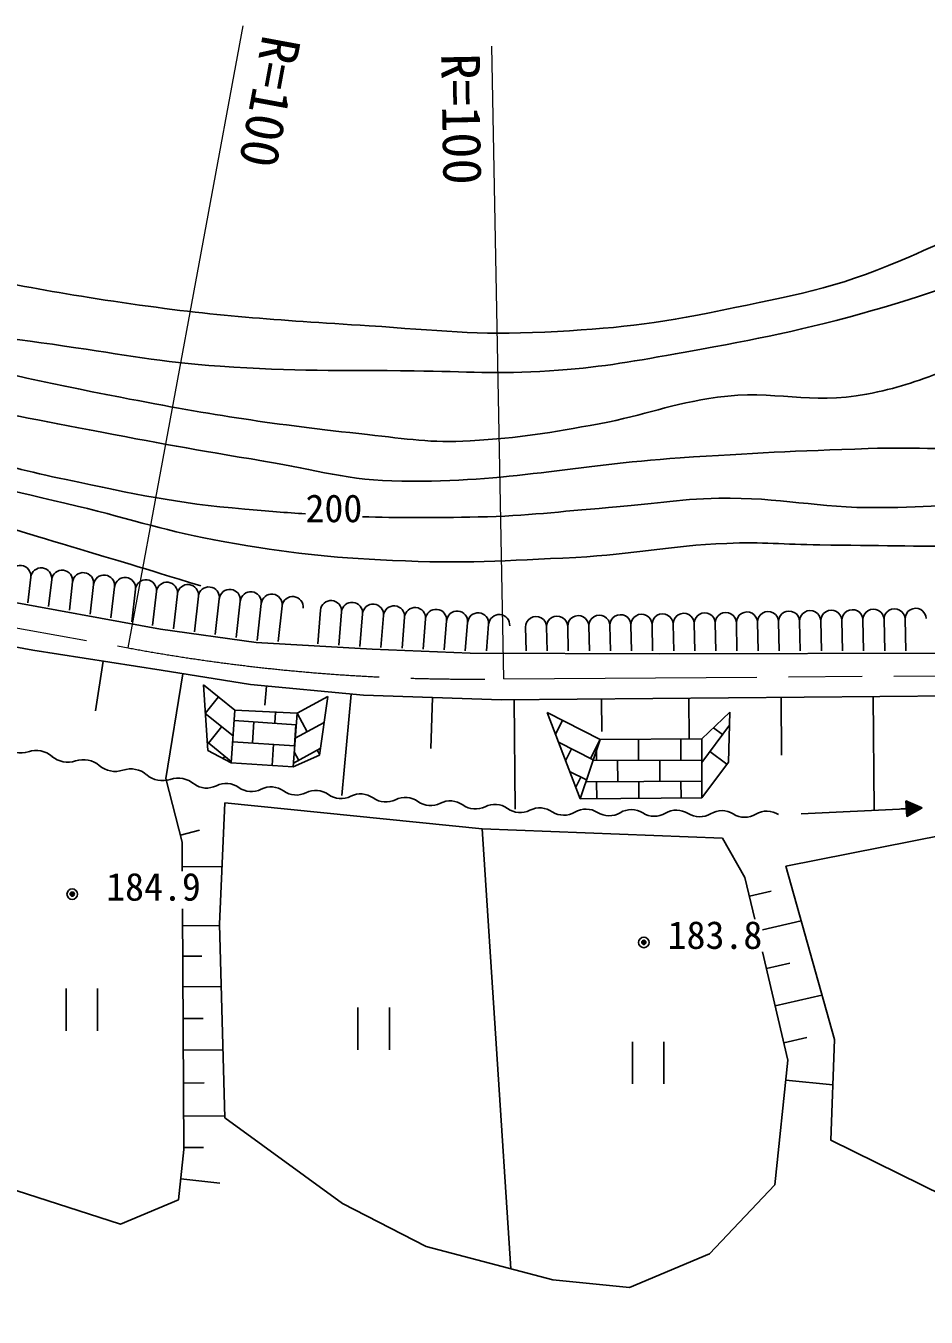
# Model space of a CAD drawing. Units: millimetres, scale not verified. Extents: x 40000 to 680000, y 20000 to 380000.
# Drawn here: x 397884 to 440571, y 252656 to 313896 of the extents above; entities that cross this region are included whole.
import ezdxf
from ezdxf.enums import TextEntityAlignment as Align

# ---------------------------------------------------------------- set-up
doc = ezdxf.new("R2010")
doc.units = ezdxf.units.MM
doc.header["$LTSCALE"] = 1000
doc.header["$PDMODE"] = 32
doc.header["$PDSIZE"] = 500
doc.linetypes.add('CHAIN', pattern=[18.5, 12, -1.5, 3.5, -1.5])
for name, color, linetype, lineweight in [('M-BGD', 7, 'Continuous', 25), ('M-BMK', 2, 'CHAIN', 13), ('M-STR-HTXT', 7, 'Continuous', 13)]:
    doc.layers.add(name, color=color, linetype=linetype, lineweight=lineweight)
doc.styles.add('ＭＳ ゴシック', font='')
doc.styles.get('ＭＳ ゴシック').set_extended_font_data('MS Gothic')

msp = doc.modelspace()

# ---------------------------------------------------------------- linework, layer by layer
at = {"layer": 'M-BGD'}
for p, q in [((377850, 290108), (404261, 285289)), ((398215, 284289), (375123, 288517)), ((398116, 287749), (397978, 286537)), ((399109, 287636), (398964, 286357)), ((400103, 287523), (399949, 286177)), ((401097, 287409), (400935, 285997)), ((402090, 287296), (401921, 285817)), ((403084, 287183), (402907, 285637)), ((404077, 287069), (403893, 285458)), ((405071, 286956), (404882, 285303)), ((406064, 286843), (405873, 285164)), ((407058, 286729), (406864, 285026)), ((408051, 286616), (407854, 284887)), ((409045, 286503), (408845, 284750)), ((410039, 286389), (409845, 284693)), ((411855, 286182), (411722, 284584)), ((412852, 286099), (412721, 284526)), ((413848, 286016), (413719, 284469)), ((414845, 285933), (414719, 284418)), ((415841, 285850), (415719, 284379)), ((416838, 285767), (416719, 284340)), ((417834, 285684), (417719, 284301)), ((418831, 285601), (418719, 284261)), ((419828, 285518), (419722, 284252)), ((422576, 285394), (422600, 284253)), ((423575, 285415), (423601, 284253)), ((424575, 285437), (424601, 284253)), ((425575, 285459), (425601, 284253)), ((426575, 285480), (426601, 284253)), ((427574, 285502), (427601, 284253)), ((428574, 285524), (428602, 284253)), ((429574, 285545), (429602, 284253)), ((430574, 285567), (430602, 284253)), ((431573, 285589), (431602, 284253)), ((432573, 285610), (432603, 284253)), ((433573, 285632), (433603, 284253)), ((434573, 285654), (434603, 284253)), ((435572, 285675), (435603, 284253)), ((436572, 285697), (436604, 284253)), ((437572, 285719), (437604, 284253)), ((438572, 285740), (438604, 284253)), ((439572, 285762), (439604, 284253)), ((404261, 285289), (408806, 284653)), ((421576, 285372), (421600, 284253)), ((404306, 283334), (398215, 284289)), ((408806, 284653), (414307, 284334)), ((414307, 284334), (418943, 284153)), ((401555, 283766), (401186, 281412)), ((418943, 284153), (427944, 284107)), ((427944, 284107), (448036, 284153)), ((408534, 282653), (404306, 283334)), ((405321, 283171), (404519, 278202)), ((406301, 282646), (407797, 281443)), ((406506, 279522), (406301, 282646)), ((406301, 282646), (407797, 281443)), ((413898, 282153), (408534, 282653)), ((409302, 282581), (409217, 281672)), ((406391, 281290), (407018, 282070)), ((410746, 281297), (412198, 282089)), ((412198, 282089), (410746, 281297)), ((412198, 282089), (411802, 279316)), ((413310, 282207), (412862, 277396)), ((420443, 281925), (413898, 282153)), ((417172, 282039), (417088, 279624)), ((444990, 282153), (420443, 281925)), ((421036, 281931), (421084, 276754)), ((425177, 281969), (425191, 280429)), ((429318, 282007), (429336, 280075)), ((433690, 282048), (433715, 279316)), ((438061, 282088), (438111, 276714)), ((406390, 281292), (407712, 280229)), ((407797, 281443), (407621, 278950)), ((407797, 281443), (410746, 281297)), ((409687, 280819), (409721, 281348)), ((410746, 281297), (410555, 278759)), ((410746, 281297), (411225, 280419)), ((422599, 281326), (425107, 280050)), ((424168, 277233), (422599, 281326)), ((422599, 281326), (425107, 280050)), ((429933, 280079), (431268, 281355)), ((431268, 281355), (431195, 278979)), ((406544, 279885), (407171, 280664)), ((407762, 280945), (410705, 280753)), ((408624, 279886), (408689, 280884)), ((410620, 279757), (410685, 280755)), ((412022, 280853), (410657, 280109)), ((422991, 280302), (423324, 280957)), ((431249, 280731), (429933, 278956)), ((430483, 280604), (430917, 280283)), ((406479, 279937), (407626, 279015)), ((407692, 279947), (410630, 279756)), ((423133, 279932), (424787, 279090)), ((424168, 277233), (425107, 280050)), ((424654, 279158), (425107, 280050)), ((425107, 280050), (429933, 280079)), ((425107, 280050), (429933, 280079)), ((426939, 279061), (426933, 280061)), ((428939, 279073), (428933, 280073)), ((429933, 280079), (429933, 277277)), ((407621, 278950), (406506, 279522)), ((407235, 279148), (407323, 279258)), ((409557, 278824), (409622, 279822)), ((411802, 279316), (410555, 278759)), ((411845, 279618), (410567, 278921)), ((410608, 279461), (410826, 279062)), ((411703, 279541), (411807, 279351)), ((423474, 279044), (423762, 279612)), ((424939, 279049), (424936, 279538)), ((430321, 279479), (431124, 278884)), ((410555, 278759), (407621, 278950)), ((407621, 278950), (410555, 278759)), ((424773, 279048), (429933, 279079)), ((425945, 278055), (425939, 279055)), ((427945, 278067), (427939, 279067)), ((431195, 278979), (429933, 277277)), ((431195, 278979), (429933, 277277)), ((404519, 278202), (405293, 275189)), ((423668, 278538), (424467, 278131)), ((423956, 277787), (424200, 278267)), ((424439, 278046), (429933, 278079)), ((424950, 277239), (424945, 278049)), ((426950, 277254), (426945, 278061)), ((428950, 277270), (428945, 278073)), ((429933, 277277), (424168, 277233)), ((440380, 276805), (439613, 277143)), ((439613, 277143), (439649, 276394)), ((439614, 277118), (439664, 277121)), ((439615, 277093), (439715, 277098)), ((439616, 277068), (439766, 277076)), ((439618, 277043), (439817, 277053)), ((439619, 277019), (439868, 277031)), ((439620, 276994), (439920, 277008)), ((439621, 276969), (439971, 276986)), ((439622, 276944), (440022, 276963)), ((439624, 276919), (440073, 276941)), ((439625, 276894), (440124, 276918)), ((439626, 276869), (440175, 276895)), ((439627, 276844), (440227, 276873)), ((439628, 276819), (440278, 276850)), ((439630, 276794), (440329, 276828)), ((439631, 276769), (440380, 276805)), ((439649, 276394), (440380, 276805)), ((434637, 276525), (439631, 276769)), ((439381, 276757), (439631, 276769)), ((439632, 276744), (440331, 276778)), ((439633, 276719), (440283, 276751)), ((439635, 276694), (440234, 276723)), ((439636, 276669), (440185, 276696)), ((439637, 276644), (440136, 276668)), ((439638, 276619), (440088, 276641)), ((439639, 276594), (440039, 276613)), ((439641, 276569), (439990, 276586)), ((439642, 276544), (439942, 276559)), ((439643, 276519), (439893, 276531)), ((439644, 276494), (439844, 276504)), ((439646, 276469), (439795, 276476)), ((439647, 276444), (439747, 276449)), ((439648, 276419), (439698, 276422)), ((405210, 275513), (406123, 275747)), ((419520, 275807), (420886, 254950)), ((405293, 275189), (405302, 273813)), ((431979, 273510), (430919, 275366)), ((405300, 274015), (407186, 274026)), ((432445, 271524), (431979, 273510)), ((432188, 272622), (433223, 272864)), ((405313, 272013), (405382, 260609)), ((432808, 271019), (434647, 271451)), ((405317, 271222), (407062, 271233)), ((405326, 269773), (406232, 269779)), ((434012, 264850), (432808, 269978)), ((432993, 269189), (434103, 269449)), ((399789, 268235), (399789, 266235)), ((401289, 266235), (401289, 268235)), ((405335, 268324), (407146, 268335)), ((433410, 267413), (435630, 267934)), ((413619, 267337), (413619, 265337)), ((415119, 265337), (415119, 267337)), ((405344, 266820), (406284, 266826)), ((433820, 265668), (434910, 265924)), ((405353, 265317), (407233, 265328)), ((426640, 265721), (426640, 263721)), ((428140, 263721), (428140, 265721)), ((433393, 258930), (434012, 264850)), ((405363, 263756), (406338, 263762)), ((433913, 263903), (436141, 263670)), ((405372, 262195), (407323, 262207)), ((405382, 260609), (405117, 258223)), ((405381, 260702), (406314, 260707)), ((405227, 259217), (407082, 259011))]:
    msp.add_line(p, q, dxfattribs=at)
for points in [[(405117, 258223), (402377, 257074), (397429, 258665), (395308, 261581), (395220, 264408), (394513, 270506), (395390, 280114)], [(433393, 258930), (430300, 255660), (426501, 254070), (422878, 254423), (416869, 256014), (412893, 258046), (407326, 262111), (407061, 271301), (407326, 277044), (419520, 275807), (430919, 275366)], [(450447, 277310), (433923, 274040), (436221, 265822), (436044, 261051), (442494, 257869), (451596, 253540), (454600, 252656), (460256, 253098), (462553, 253805), (463083, 256456)]]:
    msp.add_lwpolyline(points, dxfattribs=at)
for centre, radius in [((400084, 272717), 100), ((400084, 272717), 80), ((400084, 272717), 60), ((400084, 272717), 40), ((400084, 272717), 20), ((400084, 272717), 20), ((427185, 270429), 100), ((427185, 270429), 80), ((427185, 270429), 60), ((427185, 270429), 40), ((427185, 270429), 20), ((427185, 270429), 20)]:
    msp.add_circle(centre, radius, dxfattribs=at)
for centre, radius, start, end in [((397619, 287806), 500, 353.49249, 173.49249), ((398613, 287693), 500, 353.49249, 173.49249), ((399606, 287579), 500, 353.49249, 173.49249), ((400600, 287466), 500, 353.49249, 173.49249), ((401593, 287353), 500, 353.49249, 173.49249), ((402587, 287239), 500, 353.49249, 173.49249), ((403580, 287126), 500, 353.49249, 173.49249), ((404574, 287013), 500, 353.49249, 173.49249), ((405568, 286899), 500, 353.49249, 173.49249), ((406561, 286786), 500, 353.49249, 173.49249), ((407555, 286673), 500, 353.49249, 173.49249), ((408548, 286559), 500, 353.49249, 173.49249), ((409542, 286446), 500, 353.49249, 173.49249), ((410535, 286333), 500, 353.49249, 173.49249), ((412353, 286141), 500, 355.23636, 175.23636), ((413350, 286057), 500, 355.23636, 175.23636), ((414347, 285974), 500, 355.23636, 175.23636), ((415343, 285891), 500, 355.23636, 175.23636), ((416340, 285808), 500, 355.23636, 175.23636), ((417336, 285725), 500, 355.23636, 175.23636), ((418333, 285642), 500, 355.23636, 175.23636), ((419329, 285559), 500, 355.23636, 175.23636), ((427074, 285491), 500, 1.24151, 181.24151), ((428074, 285513), 500, 1.24151, 181.24151), ((429074, 285535), 500, 1.24151, 181.24151), ((430074, 285556), 500, 1.24151, 181.24151), ((431074, 285578), 500, 1.24151, 181.24151), ((432073, 285600), 500, 1.24151, 181.24151), ((433073, 285621), 500, 1.24151, 181.24151), ((434073, 285643), 500, 1.24151, 181.24151), ((435073, 285665), 500, 1.24151, 181.24151), ((436072, 285686), 500, 1.24151, 181.24151), ((437072, 285708), 500, 1.24151, 181.24151), ((438072, 285730), 500, 1.24151, 181.24151), ((439072, 285751), 500, 1.24151, 181.24151), ((440071, 285773), 500, 1.24151, 181.24151), ((420326, 285476), 500, 355.23636, 175.23636), ((422076, 285383), 500, 1.24151, 181.24151), ((423075, 285405), 500, 1.24151, 181.24151), ((424075, 285426), 500, 1.24151, 181.24151), ((425075, 285448), 500, 1.24151, 181.24151), ((426075, 285470), 500, 1.24151, 181.24151), ((397635, 280575), 1164, 229.57684, 288.3955), ((398370, 278366), 1164, 49.57684, 108.3955), ((399879, 280139), 1164, 229.57684, 288.3955), ((400614, 277930), 1164, 49.57684, 108.3955), ((402123, 279702), 1164, 229.57684, 288.3955), ((402858, 277493), 1164, 49.57684, 108.3955), ((404368, 279265), 1164, 229.57684, 288.3955), ((405102, 277056), 1164, 49.57684, 108.3955), ((406456, 278768), 1020, 234.0773, 297.00101), ((407382, 276950), 1020, 54.0773, 117.00101), ((408579, 278603), 1020, 234.0773, 297.00101), ((409506, 276784), 1020, 54.0773, 117.00101), ((410703, 278437), 1020, 234.0773, 297.00101), ((411630, 276619), 1020, 54.0773, 117.00101), ((412827, 278271), 1020, 234.0773, 297.00101), ((413753, 276453), 1020, 54.0773, 117.00101), ((414951, 278106), 1020, 234.0773, 297.00101), ((415877, 276287), 1020, 54.0773, 117.00101), ((417074, 277940), 1020, 234.0773, 297.00101), ((418001, 276122), 1020, 54.0773, 117.00101), ((419198, 277774), 1020, 234.0773, 297.00101), ((420124, 275956), 1020, 54.0773, 117.00101), ((422248, 275790), 1020, 54.0773, 117.00101), ((421322, 277609), 1020, 234.0773, 297.00101), ((423393, 277494), 1034, 238.10041, 300.6121), ((424445, 275715), 1034, 58.10041, 120.6121), ((425538, 277470), 1034, 238.10041, 300.6121), ((426590, 275691), 1034, 58.10041, 120.6121), ((427682, 277446), 1034, 238.10041, 300.6121), ((428735, 275667), 1034, 58.10041, 120.6121), ((429827, 277422), 1034, 238.10041, 300.6121), ((430880, 275643), 1034, 58.10041, 120.6121), ((431972, 277398), 1034, 238.10041, 300.6121), ((433025, 275619), 1034, 58.10041, 120.6121)]:
    msp.add_arc(centre, radius, start, end, dxfattribs=at)
for points, knots in [([(361702, 306890), (363693, 306605), (364443, 306548), (366197, 306669), (368446, 306824), (369578, 307670), (371797, 308069), (373674, 308406), (374764, 308717), (376660, 308511), (378887, 308269), (379997, 307443), (382039, 306522), (383777, 305737), (384551, 304893), (386312, 304164), (388176, 303392), (389354, 303348), (391323, 302911), (395643, 301953), (398071, 301419), (402449, 300774), (406997, 300105), (409578, 299964), (414165, 299669), (417413, 299460), (419241, 299210), (422492, 299374), (425793, 299541), (427655, 299734), (430892, 300406), (434255, 301104), (436204, 301418), (439365, 302764), (441509, 303676), (442324, 304085), (444671, 305490)], [0, 0, 0, 0, 1, 1, 1, 2, 2, 2, 3, 3, 3, 4, 4, 4, 5, 5, 5, 6, 6, 6, 7, 7, 7, 8, 8, 8, 9, 9, 9, 10, 10, 10, 11, 11, 11, 12, 12, 12, 12]), ([(413840, 290615), (415509, 290561), (417185, 290562), (419323, 290606), (421746, 290655), (423096, 290860), (425513, 291048), (427557, 291207), (428694, 291447), (430744, 291490), (433713, 291552), (435364, 291018), (438334, 291048), (440843, 291073), (442255, 291170), (444744, 291490), (446978, 291777), (448288, 291790), (450418, 292522), (453644, 293630), (455504, 294375), (458228, 296427), (460733, 298313), (461815, 299785), (463755, 302248), (465291, 304198), (465809, 304967), (467365, 307480)], [0, 0, 0, 0, 1, 1, 1, 2, 2, 2, 3, 3, 3, 4, 4, 4, 5, 5, 5, 6, 6, 6, 7, 7, 7, 8, 8, 8, 9, 9, 9, 9]), ([(465376, 306448), (463315, 303709), (462675, 302680), (460439, 300774), (459028, 299572), (458200, 298923), (456607, 297974), (454192, 296535), (452650, 296042), (449976, 295174), (447769, 294458), (446461, 294245), (444155, 293995), (441693, 293728), (440292, 293934), (437818, 293848), (434333, 293727), (432381, 293642), (428902, 293406), (423744, 293055), (420882, 292252), (415713, 292301), (413124, 292325), (411710, 292845), (409155, 293258), (405922, 293782), (404118, 294118), (400902, 294732), (395336, 295795), (392231, 296459), (386681, 297606), (381352, 298707), (378416, 299582), (373049, 300480), (370359, 300929), (368849, 301452), (366123, 301364), (362897, 301259), (361102, 300850), (357944, 300185), (354834, 299529), (353245, 298551), (350133, 297901), (348281, 297513), (347235, 297239), (345344, 297164), (344452, 297128), (344121, 297112), (343060, 297164)], [0, 0, 0, 0, 1, 1, 1, 2, 2, 2, 3, 3, 3, 4, 4, 4, 5, 5, 5, 6, 6, 6, 7, 7, 7, 8, 8, 8, 9, 9, 9, 10, 10, 10, 11, 11, 11, 12, 12, 12, 13, 13, 13, 14, 14, 14, 15, 15, 15, 16, 16, 16, 16]), ([(355144, 300848), (357914, 301924), (358812, 302274), (361260, 302837), (363695, 303398), (365098, 303656), (367597, 303722), (369859, 303781), (371119, 303397), (373344, 302985), (377381, 302237), (379586, 301550), (383586, 300627), (390926, 298933), (394979, 297705), (402376, 296279), (406920, 295404), (409490, 295010), (414091, 294511), (415983, 294306), (417055, 294106), (418955, 294216), (421360, 294355), (422701, 294591), (425070, 295027), (427275, 295433), (428451, 295969), (430670, 296279), (433407, 296662), (435032, 295897), (437744, 296427), (439219, 296715), (440024, 296999), (441428, 297532), (444828, 298821), (446677, 299688), (449976, 301216), (452627, 302445), (454244, 302921), (456681, 304532), (457901, 305339), (458363, 305645), (459702, 306743)], [0, 0, 0, 0, 1, 1, 1, 2, 2, 2, 3, 3, 3, 4, 4, 4, 5, 5, 5, 6, 6, 6, 7, 7, 7, 8, 8, 8, 9, 9, 9, 10, 10, 10, 11, 11, 11, 12, 12, 12, 13, 13, 13, 14, 14, 14, 14]), ([(450344, 305122), (447100, 303632), (446179, 303186), (443418, 302174), (441145, 301341), (439855, 300911), (437523, 300258), (434120, 299306), (432158, 298973), (428681, 298343), (426366, 297923), (425060, 297692), (422713, 297532), (420214, 297361), (418806, 297503), (416302, 297532), (412704, 297573), (410681, 297503), (407091, 297753), (404196, 297955), (402595, 298291), (399723, 298711), (396605, 299167), (394823, 299274), (391765, 300037), (389071, 300710), (387611, 301271), (384986, 302174), (383565, 302663), (382737, 302866), (381376, 303501), (380301, 304001), (379843, 304585), (378723, 304974), (377293, 305471), (376395, 305387), (374891, 305564), (372800, 305809), (371617, 306019), (369512, 305932), (366865, 305823), (365407, 305412), (362807, 304901), (360868, 304519), (360215, 304374), (357870, 303795)], [0, 0, 0, 0, 1, 1, 1, 2, 2, 2, 3, 3, 3, 4, 4, 4, 5, 5, 5, 6, 6, 6, 7, 7, 7, 8, 8, 8, 9, 9, 9, 10, 10, 10, 11, 11, 11, 12, 12, 12, 13, 13, 13, 14, 14, 14, 15, 15, 15, 15]), ([(342102, 293185), (345812, 294184), (346852, 294465), (349839, 295469), (352843, 296479), (354410, 297373), (357428, 298343), (359608, 299043), (360822, 299610), (363102, 299816), (365743, 300055), (367250, 299784), (369881, 299448), (374724, 298829), (377349, 297942), (382112, 296869), (385524, 296101), (387417, 295590), (390807, 294732), (394326, 293842), (396243, 293116), (399797, 292374), (403081, 291688), (404928, 291265), (408270, 290974), (409320, 290883), (410259, 290809), (411140, 290751)], [0, 0, 0, 0, 1, 1, 1, 2, 2, 2, 3, 3, 3, 4, 4, 4, 5, 5, 5, 6, 6, 6, 7, 7, 7, 8, 8, 8, 9, 9, 9, 9]), ([(449218, 289131), (446875, 288959), (445313, 289192), (442755, 289206), (439934, 289221), (438354, 289243), (435534, 289279), (433807, 289302), (432838, 289426), (431113, 289353), (428311, 289235), (426765, 288832), (423965, 288690), (420573, 288518), (418664, 288389), (415270, 288543), (412146, 288684), (410394, 288889), (407313, 289427), (404541, 289910), (403049, 290470), (400313, 291122), (397120, 291881), (395328, 292288), (392134, 293037), (389197, 293726), (387550, 294099), (384618, 294806), (380899, 295702), (378870, 296448), (375112, 297164), (372289, 297701), (370689, 298013), (367818, 298122), (365744, 298200), (364532, 298304), (362512, 297827), (359854, 297199), (358473, 296455), (355955, 295395), (354020, 294581), (353041, 293887), (351091, 293111), (349459, 292462), (348511, 292180), (346818, 291711), (344527, 291077), (343671, 290976), (340849, 290532)], [0, 0, 0, 0, 1, 1, 1, 2, 2, 2, 3, 3, 3, 4, 4, 4, 5, 5, 5, 6, 6, 6, 7, 7, 7, 8, 8, 8, 9, 9, 9, 10, 10, 10, 11, 11, 11, 12, 12, 12, 13, 13, 13, 14, 14, 14, 15, 15, 15, 16, 16, 16, 16]), ([(340776, 287806), (343087, 287960), (343856, 288056), (345786, 288469), (348349, 289018), (349758, 289548), (352123, 290679), (354429, 291784), (355466, 292868), (357723, 294069), (359826, 295188), (360919, 296155), (363249, 296648), (365474, 297119), (366812, 296770), (369070, 296501), (371587, 296200), (372909, 295528), (375407, 295101), (377839, 294684), (379251, 294769), (381670, 294290), (384437, 293742), (385948, 293257), (388670, 292522), (393128, 291318), (395595, 290534), (400018, 289206), (402430, 288481), (403193, 288253), (406187, 287332)], [0, 0, 0, 0, 1, 1, 1, 2, 2, 2, 3, 3, 3, 4, 4, 4, 5, 5, 5, 6, 6, 6, 7, 7, 7, 8, 8, 8, 9, 9, 9, 10, 10, 10, 10])]:
    msp.add_open_spline(points, degree=3, knots=knots, dxfattribs=at)
for p in [(400084, 272717), (427185, 270429)]:
    msp.add_point(p, dxfattribs=at)
at = {"layer": 'M-BMK'}
for p, q in [((370733, 290135), (402731, 284397)), ((420543, 282932), (445882, 283104))]:
    msp.add_line(p, q, dxfattribs=at)
msp.add_arc((418870, 371596), 88680, 259.51422, 271.08087, dxfattribs=at)
at = {"layer": 'M-STR-HTXT'}
for p, q in [((402731, 284397), (408191, 313896)), ((420543, 282932), (419977, 312926))]:
    msp.add_line(p, q, dxfattribs=at)

# ---------------------------------------------------------------- texts
at = {"layer": 'M-BGD', "style": 'ＭＳ ゴシック'}
for s, p in [('200', (412490, 289960)), ('184.9', (403938, 272013)), ('183.8', (430558, 269724))]:
    msp.add_text(s, height=1320, dxfattribs=at).set_placement(p, align=Align.BOTTOM_CENTER)
at = {"layer": 'M-STR-HTXT', "style": 'ＭＳ ゴシック'}
for rotation, p in [(259.514, (408015, 310560)), (271.081, (417081, 309446))]:
    msp.add_text('R=100', height=1833, rotation=rotation, dxfattribs=at).set_placement(p, align=Align.BOTTOM_CENTER)

doc.saveas('drawing.dxf')
